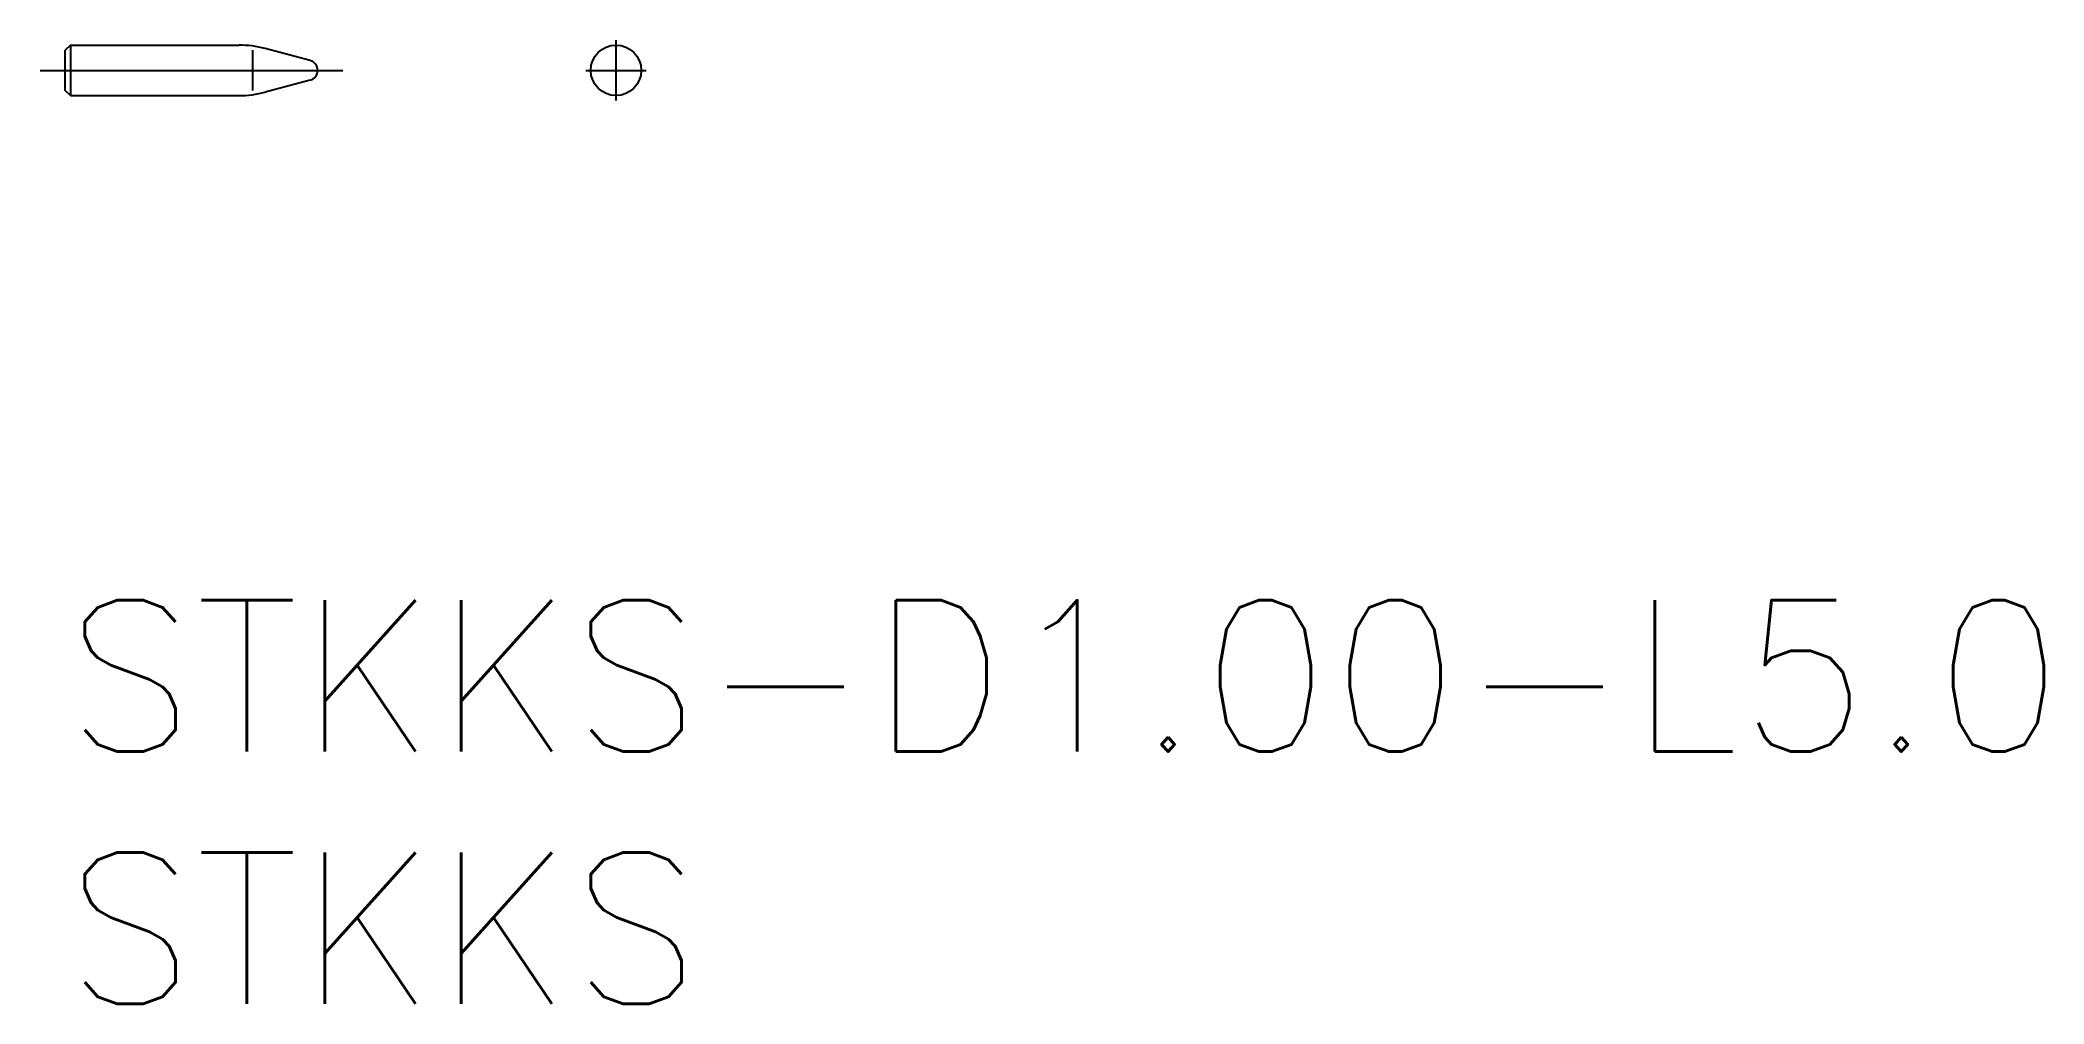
# Model space of a CAD drawing. Extents: x -0.5 to 39.2, y -8 to 11.1.
import ezdxf

# ---------------------------------------------------------------- set-up
doc = ezdxf.new("R2010")
doc.units = 0
doc.header["$LTSCALE"] = 0.5
doc.linetypes.add('CENTER', pattern=[50.8, 31.75, -6.35, 6.35, -6.35])
for name, color, linetype in [('MSM_CENTER', 1, 'CENTER'), ('MSM_CONTINUOUS', 7, 'CONTINUOUS'), ('MSM_NARROW', 5, 'CONTINUOUS'), ('MSM_PART_NUMBER', 7, 'CONTINUOUS')]:
    doc.layers.add(name, color=color, linetype=linetype)
doc.styles.get("Standard").update_dxf_attribs({"font": 'txt.shx', "height": 1, "bigfont": 'bigfont.shx'})

# ---------------------------------------------------------------- blocks, each defined once
blk = doc.blocks.new('*U11')
at = {"layer": 'MSM_PART_NUMBER'}
blk.add_text('STKKS-D1.00-L5.0', height=3, dxfattribs=at).set_placement((0, -3))
blk = doc.blocks.new('*U12')
at = {"layer": 'MSM_PART_NUMBER'}
blk.add_text('STKKS', height=3, dxfattribs=at).set_placement((0, -8))

msp = doc.modelspace()

# ---------------------------------------------------------------- linework, layer by layer
at = {"layer": 'MSM_CENTER'}
for p, q in [((10.915, 9.9), (10.915, 11.1)), ((-0.5, 10.5), (5.5, 10.5)), ((10.315, 10.5), (11.515, 10.5))]:
    msp.add_line(p, q, dxfattribs=at)
at = {"layer": 'MSM_CONTINUOUS'}
for p, q in [((0.1, 11), (0, 10.9)), ((0, 10.1), (0, 10.9)), ((0.1, 11), (3.443, 11)), ((0.1, 11), (0.1, 10)), ((4.852, 10.693), (3.961, 10.932)), ((0.1, 10), (0, 10.1)), ((0.1, 10), (3.443, 10)), ((4.852, 10.307), (3.961, 10.068))]:
    msp.add_line(p, q, dxfattribs=at)
msp.add_circle((10.915, 10.5), 0.5, dxfattribs=at)
for centre, radius, start, end in [((3.443, 9), 2, 75, 90), ((4.8, 10.5), 0.2, 285, 75), ((3.443, 12), 2, 270, 285)]:
    msp.add_arc(centre, radius, start, end, dxfattribs=at)
at = {"layer": 'MSM_NARROW'}
msp.add_line((3.707, 10.9), (3.707, 10.1), dxfattribs=at)

# ---------------------------------------------------------------- block references
at = {"layer": 'MSM_CONTINUOUS'}
for name in ['*U11', '*U12']:
    msp.add_blockref(name, (0, 0), dxfattribs=at)

doc.saveas('drawing.dxf')
